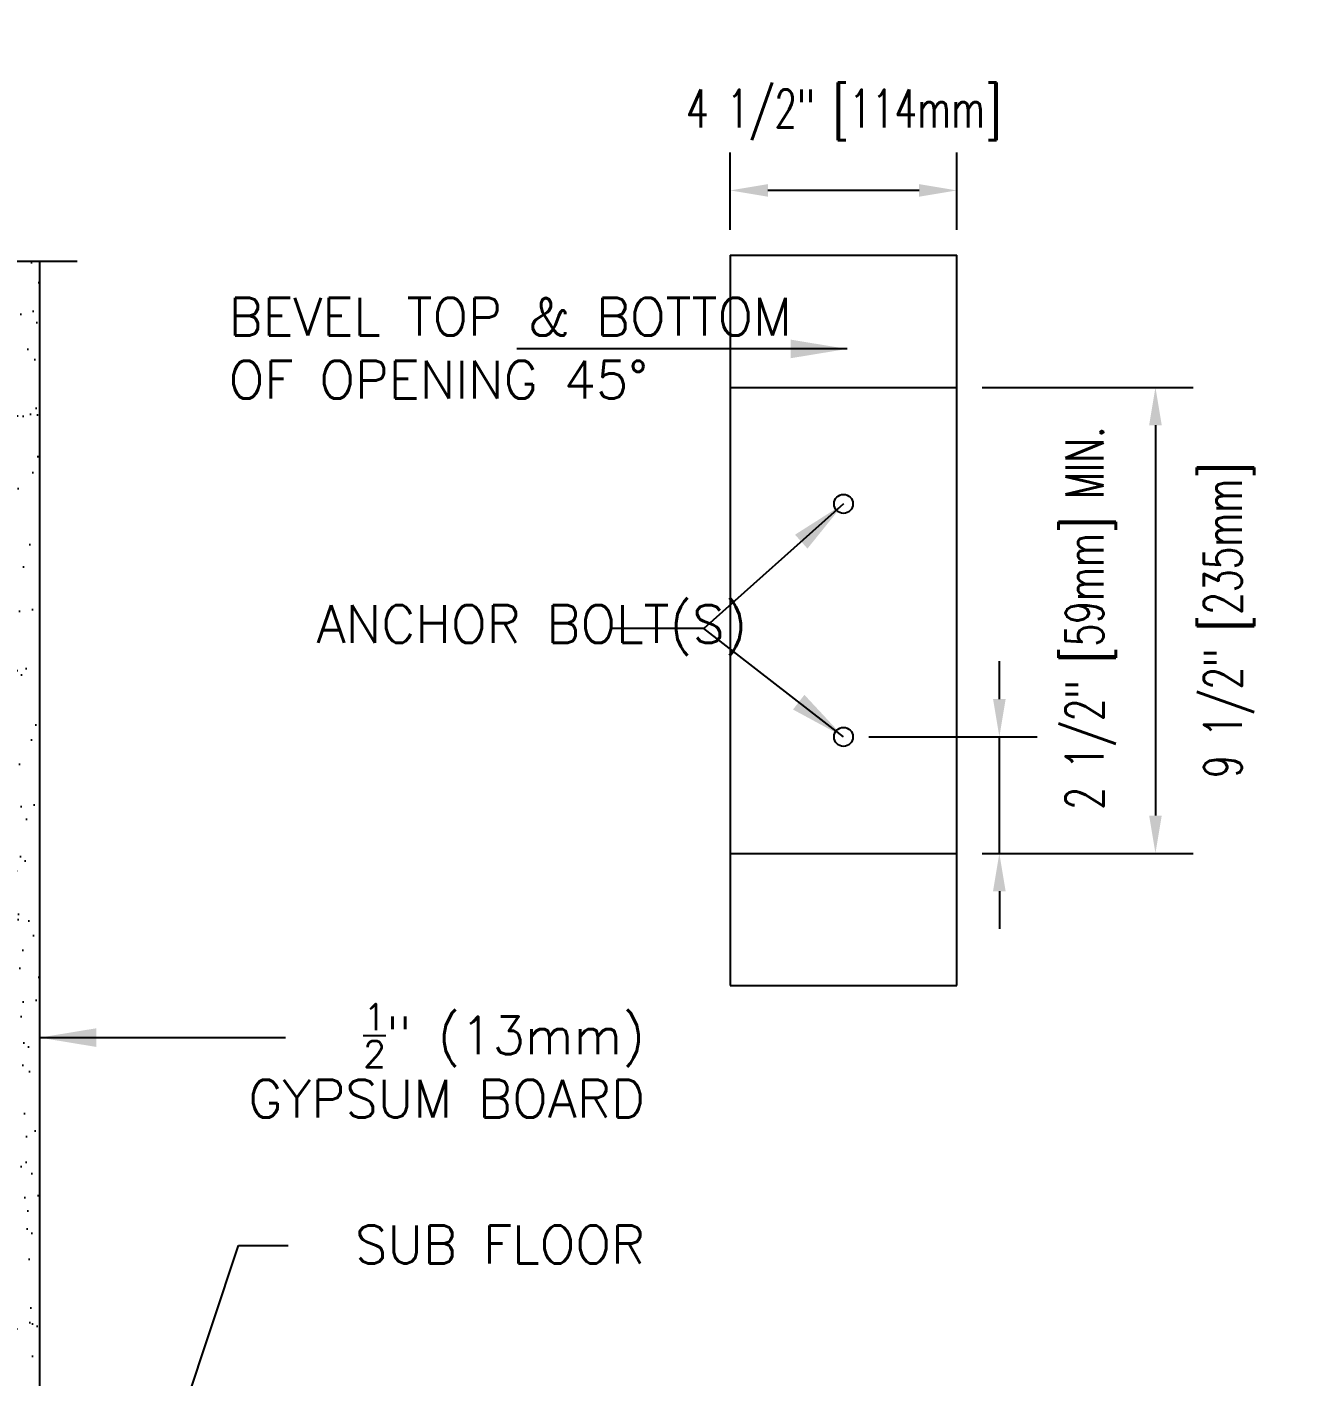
# Model space of a CAD drawing. Header units: inches. Extents: x 23.5 to 82.7, y -12.5 to 63.7.
# Drawn here: x 57.1 to 82.72, y 36.88 to 63.66 of the extents above; entities that cross this region are included whole.
import ezdxf

# ---------------------------------------------------------------- set-up
doc = ezdxf.new("R2010")
doc.units = ezdxf.units.IN
doc.header["$LTSCALE"] = 0.5
doc.header["$MEASUREMENT"] = 0
for name, color, linetype in [('HATCH', 12, 'Continuous'), ('LINE9', 9, 'Continuous'), ('TEXT', 4, 'Continuous')]:
    doc.layers.add(name, color=color, linetype=linetype)
doc.styles.add('DIM', font='romans.shx', dxfattribs={"width": 0.7})
doc.styles.add('ROMANS', font='romans.shx', dxfattribs={"height": 1.125})
doc.dimstyles.new('ext_12', dxfattribs={"dimscale": 12, "dimtxt": 0.09375, "dimasz": 0.09375, "dimexe": 0.09375, "dimexo": 0.0625, "dimgap": 0.0625, "dimtad": 1, "dimdec": 1, "dimzin": 3, "dimdsep": 46, "dimlunit": 4, "dimtxsty": 'DIM', "dimcen": 0.09, "dimdle": 0.09375, "dimclrt": 4, "dimadec": 0, "dimazin": 0, "dimtfac": 1, "dimtdec": 1, "dimtmove": 2, "dimatfit": 3, "dimfxl": 1, "dimfrac": 2, "dimtolj": 1, "dimtzin": 0, "dimarcsym": 0})
doc.dimstyles.new('ext_8', dxfattribs={"dimscale": 8, "dimtxt": 0.09375, "dimasz": 0.09375, "dimexe": 0.09375, "dimexo": 0.0625, "dimgap": 0.0625, "dimtad": 1, "dimdec": 1, "dimzin": 3, "dimdsep": 46, "dimlunit": 4, "dimtxsty": 'DIM', "dimcen": 0.09, "dimdle": 0.09375, "dimclrt": 4, "dimadec": 0, "dimazin": 0, "dimtfac": 1, "dimtdec": 1, "dimtmove": 2, "dimatfit": 3, "dimfxl": 1, "dimfrac": 2, "dimtolj": 1, "dimtzin": 0, "dimarcsym": 0})

# ---------------------------------------------------------------- blocks, each defined once
blk = doc.blocks.new('*D2')
at = {"layer": 'Defpoints', "color": 0, "transparency": 16777216}
for p in [(73.315, 49.565), (76.409, 49.565), (75.565, 47.252)]:
    blk.add_point(p, dxfattribs=at)
at = {"layer": 'TEXT', "color": 0, "lineweight": -2, "transparency": 16777216}
for p, q in [((76.409, 50.315), (76.409, 51.065)), ((73.815, 49.565), (77.159, 49.565)), ((76.409, 47.252), (76.409, 49.565)), ((76.065, 47.252), (77.159, 47.252)), ((76.409, 46.502), (76.409, 45.752))]:
    blk.add_line(p, q, dxfattribs=at)
at = {"layer": 'TEXT', "color": 0, "transparency": 16777216}
for points in [[(76.284, 50.315), (76.534, 50.315), (76.409, 49.565)], [(76.284, 46.502), (76.534, 46.502), (76.409, 47.252)]]:
    blk.add_solid(points, dxfattribs=at)
at = {"layer": 'TEXT', "color": 4, "transparency": 16777216, "insert": (78.224, 51.923), "char_height": 0.75, "attachment_point": 5, "rotation": 90, "style": 'DIM'}
blk.add_mtext('\\A1;2 1/2" [59mm] MIN.', dxfattribs=at)
blk = doc.blocks.new('*D3')
at = {"layer": 'Defpoints', "color": 0, "transparency": 16777216}
for p in [(75.565, 56.502), (75.565, 47.252), (79.508, 47.252)]:
    blk.add_point(p, dxfattribs=at)
at = {"layer": 'TEXT', "color": 0, "lineweight": -2, "transparency": 16777216}
for p, q in [((76.065, 56.502), (80.258, 56.502)), ((79.508, 55.752), (79.508, 48.002)), ((76.065, 47.252), (80.258, 47.252))]:
    blk.add_line(p, q, dxfattribs=at)
at = {"layer": 'TEXT', "color": 0, "transparency": 16777216}
for points in [[(79.383, 55.752), (79.633, 55.752), (79.508, 56.502)], [(79.383, 48.002), (79.633, 48.002), (79.508, 47.252)]]:
    blk.add_solid(points, dxfattribs=at)
at = {"layer": 'TEXT', "color": 4, "transparency": 16777216, "insert": (80.971, 51.877), "char_height": 0.75, "attachment_point": 5, "rotation": 90, "style": 'DIM'}
blk.add_mtext('\\A1;9 1/2" [235mm]', dxfattribs=at)
blk = doc.blocks.new('*D4')
at = {"layer": 'Defpoints', "color": 0, "transparency": 16777216}
for p in [(71.065, 60.413), (71.065, 59.127), (75.565, 59.127)]:
    blk.add_point(p, dxfattribs=at)
at = {"layer": 'TEXT', "color": 0, "lineweight": -2, "transparency": 16777216}
for p, q in [((71.065, 59.627), (71.065, 61.163)), ((75.565, 59.627), (75.565, 61.163)), ((74.815, 60.413), (71.815, 60.413))]:
    blk.add_line(p, q, dxfattribs=at)
at = {"layer": 'TEXT', "color": 0, "transparency": 16777216}
for points in [[(71.815, 60.538), (71.815, 60.288), (71.065, 60.413)], [(74.815, 60.538), (74.815, 60.288), (75.565, 60.413)]]:
    blk.add_solid(points, dxfattribs=at)
at = {"layer": 'TEXT', "color": 4, "transparency": 16777216, "insert": (73.315, 61.913), "char_height": 0.75, "attachment_point": 5, "style": 'DIM'}
blk.add_mtext('\\A1;4 1/2" [114mm]', dxfattribs=at)

msp = doc.modelspace()

# ---------------------------------------------------------------- hatches: boundary and pattern name
at = {"layer": 'HATCH'}
h = msp.add_hatch(dxfattribs=at)
h.set_pattern_fill('AR-SAND', color=256, scale=0.5, style=0)
h.set_pattern_definition([(37.5, (34.4269, -7.8671), (-0.031497, 0.963412), [0, -0.76, 0, -0.85, 0, -0.8125]), (7.5, (34.4269, -7.8671), (0.884888, 1.411073), [0, -0.41, 0, -0.685, 0, -0.2625]), (327.5, (33.8119, -7.8671), (1.557071, 0.00283), [0, -0.25, 0, -0.9, 0, -1.175]), (317.5, (33.8119, -7.8671), (1.503063, 0.438838), [0, -0.125, 0, -0.59, 0, -0.675])])
h.paths.add_polyline_path([(57.353, 59.008), (56.853, 59.008), (56.853, 41.008), (56.853, 29.758), (57.353, 29.758)])

# ---------------------------------------------------------------- linework, layer by layer
at = {"layer": 'LINE9'}
for p, q in [((51.103, 59.008), (58.101, 59.008)), ((57.353, 59.008), (57.353, 29.758)), ((71.065, 59.127), (71.065, 44.627)), ((71.065, 59.127), (75.565, 59.127)), ((75.565, 44.627), (75.565, 59.127)), ((71.065, 56.502), (75.565, 56.502)), ((71.065, 47.252), (75.565, 47.252)), ((71.065, 44.627), (75.565, 44.627))]:
    msp.add_line(p, q, dxfattribs=at)
for centre in [(73.315, 54.19), (73.315, 49.565)]:
    msp.add_circle(centre, 0.188, dxfattribs=at)

# ---------------------------------------------------------------- texts
at = {"layer": 'TEXT', "char_height": 0.75, "style": 'ROMANS'}
for s, insert, width, attachment_point in [('BEVEL TOP & BOTTOM \\POF OPENING 45%%D', (61.106, 57.28), 10.7094, 4), ('ANCHOR BOLT(S)', (62.854, 51.68), 8.21011, 4), ('\\A1;{\\H0.7x;\\S1/2;}" (13mm) GYPSUM BOARD', (69.372, 43.138), 8.97894, 6), ('\\A1;{\\H1x;SUB FLOOR}', (69.372, 39.488), 11.43486, 6)]:
    msp.add_mtext(s, dxfattribs=dict(at, insert=insert, width=width, attachment_point=attachment_point))

# ---------------------------------------------------------------- dimensions: what is measured, and where the dimension line sits
at = {"layer": 'TEXT'}
dim = msp.add_linear_dim(base=(71.065, 60.413), p1=(75.565, 59.127), p2=(71.065, 59.127), dimstyle='ext_8', dxfattribs=at)
dim.commit()
dim.dimension.update_dxf_attribs({"geometry": '*D4', "text_midpoint": (73.315, 61.913), "dimtype": 160})
dim = msp.add_linear_dim(base=(79.508299069, 47.252439004), p1=(75.564539274, 56.502439004), p2=(75.564539274, 47.252439004), angle=90, dimstyle='ext_8', dxfattribs=at)
dim.commit()
dim.dimension.update_dxf_attribs({"geometry": '*D3', "text_midpoint": (80.971459865, 51.877439004), "dimtype": 160})
dim = msp.add_linear_dim(base=(76.409, 49.565), p1=(75.565, 47.252), p2=(73.315, 49.565), angle=90, text='<> MIN.', dimstyle='ext_8', dxfattribs=at)
dim.commit()
dim.dimension.update_dxf_attribs({"geometry": '*D2', "text_midpoint": (78.224, 51.923), "dimtype": 160})

# ---------------------------------------------------------------- leaders
msp.add_leader([(73.388, 57.266), (66.829, 57.266)], dimstyle='ext_12', dxfattribs=at)
for points in [[(73.315, 54.19), (70.541, 51.713), (68.686, 51.713)], [(73.315, 49.565), (70.541, 51.713)], [(57.353, 43.595), (62.233, 43.595)], [(58.091, 29.758), (61.3, 39.471), (62.289, 39.471)]]:
    msp.add_leader(points, dimstyle='ext_12', override={"dimgap": 0.0625, "dimtad": 0}, dxfattribs=at)

doc.saveas('drawing.dxf')
